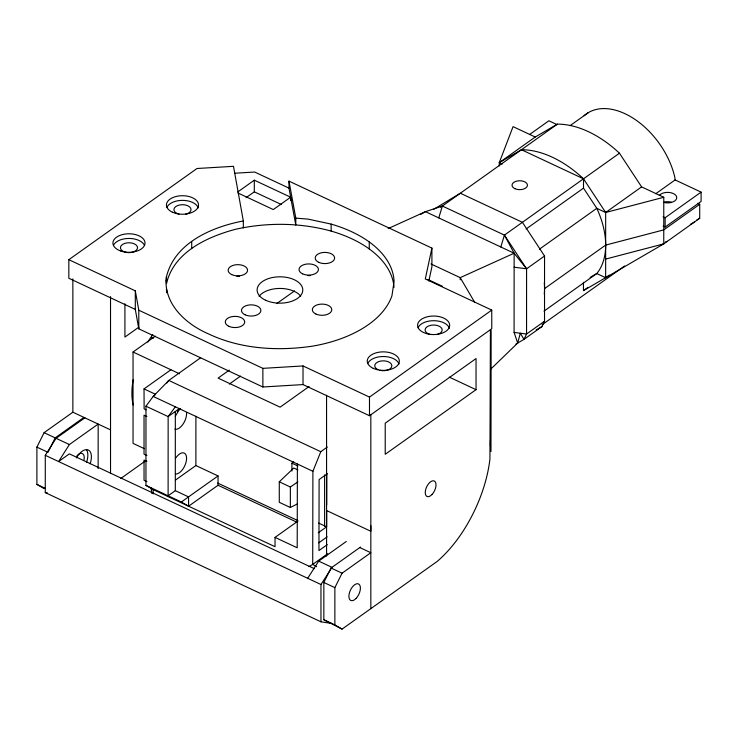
<?xml version="1.0" encoding="UTF-8"?>
<svg xmlns="http://www.w3.org/2000/svg" width="738" height="738" viewBox="0 0 738 738"><rect width="100%" height="100%" fill="white"/><g stroke="black" fill="none" stroke-linecap="round" stroke-linejoin="round"><path stroke-width="1.11" d="M331.74 623.453L320.956 621.811L45.276 492.606L45.286 455.309L56.079 438.317L84.861 417.837M98.145 468.565L98.163 424.073L69.372 444.553L58.588 461.545L69.372 453.861L314.296 568.657M298.041 521.019L275.034 537.393L275.034 546.71L153.144 489.598L145.958 485.401L145.976 406.204L153.172 396.417L168.781 380.439L200.699 357.718M153.135 493.897L153.144 489.598M308.908 566.609L312.709 564.395L312.903 471.287L175.33 406.813L168.144 416.592L168.116 495.788L175.303 490.669L175.33 411.472M175.644 479.958L195.884 465.549L195.902 416.195M145.958 485.401L181.363 501.997L188.596 506.213L218.042 485.253L218.042 475.936L195.884 465.549M246.086 197.673L254.306 191.825L254.306 180.183L290.652 197.212L290.652 200.385M320.956 621.811L320.975 584.524L331.999 567.356L318.696 561.129L307.681 578.288M460.208 279.794L460.208 277.645L431.001 263.964M490.982 451.453L491.148 330.347M499.275 166.004L499.275 162.628L513.058 126.641L535.225 137.028L557.402 124.122A97.499 61.826 54.5 0 1 619.459 153.209L641.608 186.889L663.776 197.277L663.757 243.872L583.463 290.615L583.472 282.331M490.567 369.314L517.679 343.041L514.091 332.423L514.128 253.226L504.423 235.108L442.366 206.031L425.466 211.668L388.142 228.586M619.459 153.209L504.423 235.108L526.581 268.798L526.554 334.019L523.952 339.388L515.927 344.065M517.679 343.041L520.327 333.216L523.952 339.388L541.932 326.593L544.524 321.224L544.552 255.994L522.403 222.313L460.337 193.227L433.676 209.334M663.776 197.277L605.667 212.489L596.802 208.328L583.509 188.125L583.509 178.808L521.452 149.722L499.275 162.628L502.237 164.011M590.123 277.423L596.774 273.558L605.64 277.709L605.667 212.489L583.509 178.808A97.499 61.826 54.5 0 0 521.452 149.722M663.084 226.059L665.15 227.027L665.15 217.71L701.1 192.12L675.113 179.934L674.79 177.212A66.374 42.094 54.5 0 0 635.067 119.464A66.374 42.094 54.5 0 0 584.099 115.737M660.593 245.044L663.757 243.872L699.707 218.273L699.707 204.297L697.668 203.347M701.1 192.12L701.1 201.437L665.15 227.027M297.386 464.017L297.202 547.78L275.034 537.393M318.281 532.744L326.639 526.821L326.676 510.77M326.685 505.032L326.759 474.073M490.429 446.186L490.429 440.411M370.836 525.659L370.836 531.268L326.574 510.53L326.565 395.181M288.982 181.133L295.8 218.125L295.8 225.108L288.982 188.116L288.982 181.133L431.905 248.097L425.291 278.955L491.757 310.098L491.766 328.733L369.489 415.725L303.014 384.581L262.876 386.989L138.799 328.834L135.303 309.406L135.303 290.837L68.837 259.693L68.837 278.263L135.303 309.406M428.843 281.012L431.905 266.741L431.905 248.097M438.769 217.904L442.366 206.031L557.402 124.122M500.825 246.99L504.423 235.108M68.837 259.693L197 168.504L233.485 166.318L243.328 220.948C212.046 226.935 174.934 242.618 166.502 276.556L166.234 277.34C163.458 303.908 186.013 324.296 208.457 333.871C240.717 349.203 277.995 351.306 312.949 346.085A114.141 65.903 0 0 0 391.952 295.717L394.074 281.519A114.141 65.903 0 0 0 331.15 224.094L308.023 219.112L295.8 218.125M312.903 471.287L320.781 451.702L327.321 447.034M44.095 488.602L36.9 484.396L36.9 447.117L44.095 432.68L72.868 412.21L72.859 278.927M83.938 417.404L55.175 437.874L47.979 452.311L36.9 447.117M490.419 329.692L489.921 459.137A95.322 49.049 -64.9 0 1 437.136 561.47L342.063 629.108L323.844 619.745L323.844 582.466L331.039 568.029L360.522 547.052M342.063 629.108L334.868 624.911L334.868 587.632L342.063 573.195L370.836 552.725L359.812 547.559M175.33 416.131L179.832 408.787M166.843 383.022L168.781 380.439L320.781 451.702M297.313 503.934L290.357 507.513L279.287 502.32L279.278 481.822L293.779 468.003L297.912 469.931M154.915 395.153L153.172 396.417L175.33 406.813M237.867 191.88L254.306 180.183M290.652 197.212L273.3 209.564L237.987 193.015M138.892 327.128L124.916 337.072L124.916 303.761M144.316 448.667L133.043 443.39L133.043 352.017L155.358 336.141M146.041 409.83L144.122 408.926L144.03 388.908L170.93 369.766M276.741 303.586L294.573 290.892M529.524 134.556L548.878 120.774L557.153 124.657M499.275 162.628L535.225 137.028M570.114 125.617L588.546 112.499M229.297 370.116L218.088 378.105L280.117 407.164L309.084 386.537M179.555 408.465L168.144 416.592L145.976 406.204M229.297 384.092L240.505 376.103M120.811 478.473L146.032 460.521M526.102 228.992L583.509 188.125M181.363 501.997L218.042 475.936M539.395 249.204L596.802 208.328A75.617 47.952 54.5 0 1 596.774 273.558L543.998 311.132M514.118 267.202L526.581 268.798L544.552 255.994M605.667 212.489L641.608 186.889M369.489 415.725L369.48 397.09L491.757 310.098M655.75 193.716L675.113 179.934M291.916 471.029L291.916 463.169L293.715 461.887M544.543 288.613L605.649 245.099L663.757 229.887L699.707 204.297M583.463 290.615L588.066 287.34M327.46 473.621L319.102 479.571L318.954 550.576L327.312 544.626M544.524 321.224L526.554 334.019L514.091 332.423M605.64 277.709L609.33 275.089M542.061 324.766L624.634 265.975M476.038 389.673L385.218 454.285L385.218 423.178L476.038 358.567L476.038 389.673L449.276 377.127M318.798 542.817L327.155 536.858M327.727 553.703L312.709 564.395L316.63 566.683M318.696 561.129L346.306 541.471M290.357 507.513L290.357 487.006L297.884 481.859M440.438 207.147L442.366 206.031M696.746 219.998L699.707 218.273M690.371 224.407L694.31 222.11M536.222 329.914L541.932 326.593M420.494 214.472L425.466 211.668L514.128 253.226L526.581 268.798M514.128 253.226L460.208 277.645L474.802 302.506M665.233 242.11L667.346 241.326M605.649 259.075L663.757 243.872M394.009 287.414A114.141 65.903 0 0 0 331.15 231.086C299.923 222.516 266.879 222.304 235.348 229.324C206.935 236.99 173.836 252.128 166.502 283.549L166.502 276.556M234.601 173.236L254.647 172.037L288.982 188.116M135.303 290.837L138.799 310.218L262.876 368.354L303.014 365.947L369.48 397.09M45.276 492.606L47.426 492.929M663.075 216.741L665.15 217.71M254.306 191.825L281.307 204.481M428.003 279.545L442.477 286.326M133.043 352.017L179.574 373.815M144.03 388.908L155.552 394.304M291.916 463.169L297.977 466.01M146.908 416.518L144.03 415.171L144.03 454.156L146.917 455.503M279.278 481.822L290.357 487.006M318.585 523.048L326.639 526.821M72.868 412.21L110.534 429.867M217.738 483.076L297.635 520.511M218.042 485.253L297.183 522.338M146.917 461.416L144.039 460.069L144.039 480.281L146.917 481.637M175.303 490.669L188.55 496.877L188.596 506.213M44.095 432.68L55.175 437.874M56.079 438.317L69.372 444.553M331.039 568.029L342.063 573.195M323.844 582.466L334.868 587.632M45.286 455.309L320.975 584.524M36.9 484.396L44.963 488.178M323.844 619.745L334.868 624.911M151.059 487.763L151.807 493.408M166.419 289.065L166.548 292.377M370.827 414.774L370.836 608.647M369.258 241.944L369.258 248.937M331.15 224.094L331.15 231.086M326.574 510.53L326.574 556.046M324.609 474.903L324.619 526.305M303.014 365.947L303.014 384.581M262.876 368.354L262.876 386.989M243.328 220.948L243.328 227.931M191.714 241.649L191.714 248.641M166.714 289.803L166.714 292.792M166.336 279.868L166.336 281.861M138.799 310.218L138.799 328.834M110.525 296.575L110.534 473.224M664.338 202.037A9.133 5.277 0 0 1 671.331 202.147M659.274 195.496A9.133 5.277 0 0 1 671.331 192.83A9.133 5.277 0 0 1 675.953 199.795A9.133 5.277 0 0 1 663.896 202.461M76.992 455.697A9.133 4.696 -64.9 0 1 84.04 459.811M76.328 457.92A14.889 7.657 -64.9 0 1 88.219 449.959A14.889 7.657 -64.9 0 1 90.147 463.787M86.604 449.977A14.889 7.657 -64.9 0 1 86.604 462.126M175.81 457.892A11.411 5.867 -64.9 0 1 186.585 458.289A11.411 5.867 -64.9 0 1 175.801 474.036M186.566 412.579A11.411 5.867 -64.9 0 1 182.876 424.387A11.411 5.867 -64.9 0 1 174.915 429.156M177.406 411.167A11.411 5.867 -64.9 0 1 180.515 408.695M544.293 282.774A75.617 47.952 54.5 0 1 544.284 294.213M151.511 337.736A21.116 10.867 -64.9 0 1 153.412 338.115M430.153 334.471A8.561 4.945 0 0 1 426.998 326.842A8.561 4.945 0 0 1 440.568 327.063A8.561 4.945 0 0 1 436.702 334.572M377.893 369.618A8.561 4.945 0 0 1 379.544 361.334A8.561 4.945 0 0 1 391.85 365.697A8.561 4.945 0 0 1 379.802 370.291M178.993 214.149A8.561 4.945 0 0 1 175.838 206.52A8.561 4.945 0 0 1 189.417 206.732A8.561 4.945 0 0 1 185.542 214.251M166.926 207.387A16.042 9.262 0 0 1 182.923 200.376A16.042 9.262 0 0 1 198.236 207.885M113.514 245.228A16.042 9.262 0 0 1 129.132 238.448A16.042 9.262 0 0 1 144.51 245.403M418.077 327.709A16.042 9.262 0 0 1 434.082 320.698A16.042 9.262 0 0 1 449.396 328.207M367.727 363.53A16.042 9.262 0 0 1 383.732 356.519A16.042 9.262 0 0 1 399.046 364.028M307.728 275.588A9.705 5.6 0 0 1 310.255 275.625M236.852 276.326A9.705 5.6 0 0 1 239.389 276.363M259.112 296.252A22.832 13.183 0 0 1 279.831 288.447A22.832 13.183 0 0 1 300.698 296.123M133.181 405.024A59.926 30.83 -64.9 0 1 133.181 379.701M147.803 342.045A59.926 30.83 -64.9 0 1 152.775 334.655M514.893 188.67A7.703 4.446 0 0 0 527.356 185.911A7.703 4.446 0 0 0 516.997 181.05A7.703 4.446 0 0 0 514.893 188.67M432.034 494.478A8.561 4.4 -64.9 0 0 434.451 481.065A8.561 4.4 -64.9 0 0 425.429 490.613A8.561 4.4 -64.9 0 0 432.034 494.478M356.14 598.343A9.133 4.696 -64.9 0 0 358.723 584.035A9.133 4.696 -64.9 0 0 349.092 594.219A9.133 4.696 -64.9 0 0 356.14 598.343M124.621 251.962A8.561 4.945 0 0 0 137.536 247.756A8.561 4.945 0 0 0 124.768 243.402A8.561 4.945 0 0 0 124.621 251.962M172.378 212.175A16.042 9.262 0 0 0 198.328 206.437A16.042 9.262 0 0 0 176.751 196.326A16.042 9.262 0 0 0 172.378 212.175M120.811 251.031A16.042 9.262 0 0 0 145.017 243.143A16.042 9.262 0 0 0 121.087 234.979A16.042 9.262 0 0 0 120.811 251.031M423.529 332.497A16.042 9.262 0 0 0 449.488 326.759A16.042 9.262 0 0 0 427.911 316.648A16.042 9.262 0 0 0 423.529 332.497M373.179 368.317A16.042 9.262 0 0 0 399.138 362.579A16.042 9.262 0 0 0 377.561 352.469A16.042 9.262 0 0 0 373.179 368.317M318.798 262.35A9.705 5.6 0 0 0 334.489 258.881A9.705 5.6 0 0 0 321.445 252.774A9.705 5.6 0 0 0 318.798 262.35M302.617 273.863A9.705 5.6 0 0 0 318.309 270.394A9.705 5.6 0 0 0 305.264 264.287A9.705 5.6 0 0 0 302.617 273.863M315.919 314.047A9.705 5.6 0 0 0 331.63 310.615A9.705 5.6 0 0 0 318.613 304.471A9.705 5.6 0 0 0 315.919 314.047M231.741 274.61A9.705 5.6 0 0 0 247.442 271.141A9.705 5.6 0 0 0 234.389 265.025A9.705 5.6 0 0 0 231.741 274.61M245.071 314.803A9.705 5.6 0 0 0 260.763 311.335A9.705 5.6 0 0 0 247.719 305.218A9.705 5.6 0 0 0 245.071 314.803M228.891 326.316A9.705 5.6 0 0 0 244.582 322.847A9.705 5.6 0 0 0 231.529 316.731A9.705 5.6 0 0 0 228.891 326.316M265.569 300.218A22.832 13.183 0 0 0 302.497 292.064A22.832 13.183 0 0 0 271.796 277.673A22.832 13.183 0 0 0 265.569 300.218"/></g></svg>
